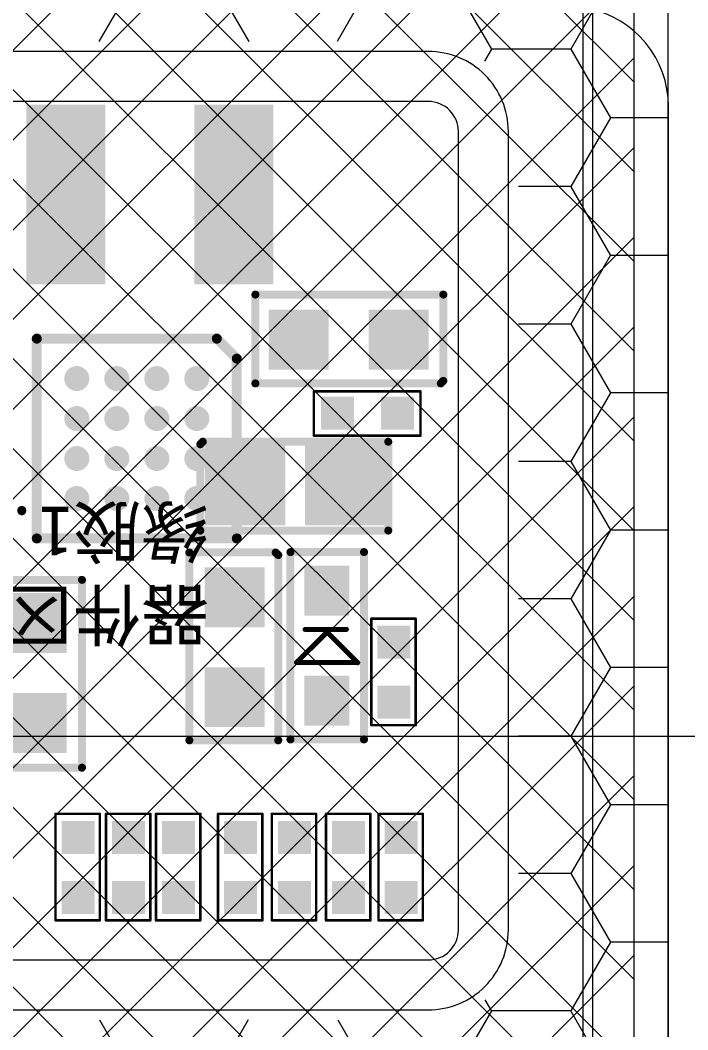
# Model space of a CAD drawing. Header units: millimetres. Extents: x 1134 to 2451, y -9 to 375.
# Drawn here: x 2388.12 to 2394.8, y 300.21 to 310.32 of the extents above; entities that cross this region are included whole.
import ezdxf
from ezdxf.lldxf.tags import DXFTag

# ---------------------------------------------------------------- set-up
doc = ezdxf.new("R2010")
doc.units = ezdxf.units.MM
doc.layers.get('0').update_dxf_attribs({"lineweight": 5})
for name, color, linetype, lineweight in [('DIM', 3, 'Continuous', 5), ('FPC', 50, 'Continuous', 5), ('ITO', 2, 'Continuous', 5), ('lens', 6, 'Continuous', 13), ('Main-FPC', 2, 'Continuous', 5)]:
    doc.layers.add(name, color=color, linetype=linetype, lineweight=lineweight)
for name, color, linetype in [('TOPLAYER', 1, 'Continuous'), ('TOPOVERLAY', 2, 'Continuous'), ('TOPPASTE', 8, 'Continuous'), ('TOPSOLDER', 216, 'Continuous')]:
    doc.layers.add(name, color=color, linetype=linetype)
doc.styles.add('RD', font='ROMAND.shx', dxfattribs={"width": 0.8})
doc.styles.add('宋体', font='')
doc.styles.get('宋体').set_extended_font_data('SimSun')
tags = doc.linetypes.add('CENTER', pattern=[0.6, 0.375, -0.075, 0.075, -0.075]).pattern_tags.tags
tags[10:11] = [DXFTag(74, 4), DXFTag(75, 0), DXFTag(340, '0'), DXFTag(46, 1.0), DXFTag(50, 0.0), DXFTag(44, 0.0), DXFTag(45, 0.0)]
tags[8:9] = [DXFTag(74, 4), DXFTag(75, 0), DXFTag(340, '0'), DXFTag(46, 1.0), DXFTag(50, 0.0), DXFTag(44, 0.0), DXFTag(45, 0.0)]
tags[6:7] = [DXFTag(74, 4), DXFTag(75, 0), DXFTag(340, '0'), DXFTag(46, 1.0), DXFTag(50, 0.0), DXFTag(44, 0.0), DXFTag(45, 0.0)]
tags[4:5] = [DXFTag(74, 4), DXFTag(75, 0), DXFTag(340, '0'), DXFTag(46, 1.0), DXFTag(50, 0.0), DXFTag(44, 0.0), DXFTag(45, 0.0)]
doc.dimstyles.new('DIM', dxfattribs={"dimtxt": 1.5, "dimasz": 0.8, "dimexe": 0, "dimexo": 0.5, "dimgap": 0.11, "dimtad": 0, "dimzin": 1, "dimdsep": 46, "dimtxsty": 'RD', "dimcen": 0, "dimclrd": 256, "dimclre": 256, "dimclrt": 256, "dimadec": 0, "dimazin": 0, "dimtm": 1e-09, "dimtfac": 1, "dimtofl": 0, "dimtmove": 0, "dimatfit": 3, "dimfxl": 0, "dimlwe": -1, "dimarcsym": 0})

# ---------------------------------------------------------------- blocks, each defined once
blk = doc.blocks.new('R213NRK-001-PNL-V01-C')
at = {"layer": 'ITO', "lineweight": 5}
blk.add_line((488.493, 301.426), (488.493, 275.711), dxfattribs=at)
at = {"layer": 'ITO', "color": 1, "linetype": 'CENTER', "lineweight": 0}
blk.add_line((487.643, 299.846), (487.643, 277.735), dxfattribs=at)
at = {"layer": 'ITO', "color": 1, "linetype": 'CENTER', "lineweight": 5}
blk.add_line((493.81, 288.791), (448.39, 288.791), dxfattribs=at)
blk = doc.blocks.new('0201_6')
at = {"layer": 'TOPLAYER'}
for points in [[(0.164998, -0.165001), (0.164998, 0.165001), (-0.164998, -0.165001), (-0.164998, 0.165001)], [(0.764997, -0.165001), (0.764997, 0.165001), (0.435, -0.165001), (0.435, 0.165001)]]:
    blk.add_solid(points, dxfattribs=at)
at = {"layer": 'TOPOVERLAY', "const_width": 0.025001}
for points in [[(-0.23, 0.225999), (-0.23, -0.217)], [(-0.181, 0.225999), (-0.23, 0.225999)], [(0.836, 0.225999), (-0.18, 0.225999)], [(0.836, 0.225999), (0.836, -0.217)], [(0.836, -0.217), (-0.23, -0.217)]]:
    blk.add_lwpolyline(points, dxfattribs=at)
at = {"layer": 'TOPOVERLAY', "const_width": 0.012499}
for points in [[(-0.23625, 0.225999, 1), (-0.223749, 0.225999, 1)], [(-0.23625, 0.225999, 1), (-0.223749, 0.225999, 1)], [(-0.187251, 0.225999, 1), (-0.174749, 0.225999, 1)], [(-0.186251, 0.225999, 1), (-0.173749, 0.225999, 1)], [(0.829749, 0.225999, 1), (0.842251, 0.225999, 1)], [(0.829749, 0.225999, 1), (0.842251, 0.225999, 1)], [(-0.23625, -0.217, 1), (-0.223749, -0.217, 1)], [(-0.23625, -0.217, 1), (-0.223749, -0.217, 1)], [(0.829749, -0.217, 1), (0.842251, -0.217, 1)], [(0.829749, -0.217, 1), (0.842251, -0.217, 1)]]:
    blk.add_lwpolyline(points, format="xyb", close=True, dxfattribs=at)
at = {"layer": 'TOPPASTE'}
for points in [[(0.164998, -0.165001), (0.164998, 0.165001), (-0.164998, -0.165001), (-0.164998, 0.165001)], [(0.764997, -0.165001), (0.764997, 0.165001), (0.435, -0.165001), (0.435, 0.165001)]]:
    blk.add_solid(points, dxfattribs=at)
at = {"layer": 'TOPSOLDER'}
for points in [[(0.164998, -0.165001), (0.164998, 0.165001), (-0.164998, -0.165001), (-0.164998, 0.165001)], [(0.764997, -0.165001), (0.764997, 0.165001), (0.435, -0.165001), (0.435, 0.165001)]]:
    blk.add_solid(points, dxfattribs=at)
blk = doc.blocks.new('0201_7')
at = {"layer": 'TOPLAYER'}
for points in [[(0.164998, -0.165001), (0.164998, 0.165001), (-0.164998, -0.165001), (-0.164998, 0.165001)], [(0.764997, -0.165001), (0.764997, 0.165001), (0.435, -0.165001), (0.435, 0.165001)]]:
    blk.add_solid(points, dxfattribs=at)
at = {"layer": 'TOPOVERLAY', "const_width": 0.025001}
for points in [[(-0.23, 0.225999), (-0.23, -0.217)], [(-0.181, 0.225999), (-0.23, 0.225999)], [(0.836, 0.225999), (-0.18, 0.225999)], [(0.836, 0.225999), (0.836, -0.217)], [(0.836, -0.217), (-0.23, -0.217)]]:
    blk.add_lwpolyline(points, dxfattribs=at)
at = {"layer": 'TOPOVERLAY', "const_width": 0.012499}
for points in [[(-0.23625, 0.225999, 1), (-0.223749, 0.225999, 1)], [(-0.23625, 0.225999, 1), (-0.223749, 0.225999, 1)], [(-0.187251, 0.225999, 1), (-0.174749, 0.225999, 1)], [(-0.186251, 0.225999, 1), (-0.173749, 0.225999, 1)], [(0.829749, 0.225999, 1), (0.842251, 0.225999, 1)], [(0.829749, 0.225999, 1), (0.842251, 0.225999, 1)], [(-0.23625, -0.217, 1), (-0.223749, -0.217, 1)], [(-0.23625, -0.217, 1), (-0.223749, -0.217, 1)], [(0.829749, -0.217, 1), (0.842251, -0.217, 1)], [(0.829749, -0.217, 1), (0.842251, -0.217, 1)]]:
    blk.add_lwpolyline(points, format="xyb", close=True, dxfattribs=at)
at = {"layer": 'TOPPASTE'}
for points in [[(0.164998, -0.165001), (0.164998, 0.165001), (-0.164998, -0.165001), (-0.164998, 0.165001)], [(0.764997, -0.165001), (0.764997, 0.165001), (0.435, -0.165001), (0.435, 0.165001)]]:
    blk.add_solid(points, dxfattribs=at)
at = {"layer": 'TOPSOLDER'}
for points in [[(0.164998, -0.165001), (0.164998, 0.165001), (-0.164998, -0.165001), (-0.164998, 0.165001)], [(0.764997, -0.165001), (0.764997, 0.165001), (0.435, -0.165001), (0.435, 0.165001)]]:
    blk.add_solid(points, dxfattribs=at)
blk = doc.blocks.new('0201_8')
at = {"layer": 'TOPLAYER'}
for points in [[(0.164998, -0.165001), (0.164998, 0.165001), (-0.164998, -0.165001), (-0.164998, 0.165001)], [(0.764997, -0.165001), (0.764997, 0.165001), (0.435, -0.165001), (0.435, 0.165001)]]:
    blk.add_solid(points, dxfattribs=at)
at = {"layer": 'TOPOVERLAY', "const_width": 0.025001}
for points in [[(-0.23, 0.225999), (-0.23, -0.217)], [(-0.181, 0.225999), (-0.23, 0.225999)], [(0.836, 0.225999), (-0.18, 0.225999)], [(0.836, 0.225999), (0.836, -0.217)], [(0.836, -0.217), (-0.23, -0.217)]]:
    blk.add_lwpolyline(points, dxfattribs=at)
at = {"layer": 'TOPOVERLAY', "const_width": 0.012499}
for points in [[(-0.23625, 0.225999, 1), (-0.223749, 0.225999, 1)], [(-0.23625, 0.225999, 1), (-0.223749, 0.225999, 1)], [(-0.187251, 0.225999, 1), (-0.174749, 0.225999, 1)], [(-0.186251, 0.225999, 1), (-0.173749, 0.225999, 1)], [(0.829749, 0.225999, 1), (0.842251, 0.225999, 1)], [(0.829749, 0.225999, 1), (0.842251, 0.225999, 1)], [(-0.23625, -0.217, 1), (-0.223749, -0.217, 1)], [(-0.23625, -0.217, 1), (-0.223749, -0.217, 1)], [(0.829749, -0.217, 1), (0.842251, -0.217, 1)], [(0.829749, -0.217, 1), (0.842251, -0.217, 1)]]:
    blk.add_lwpolyline(points, format="xyb", close=True, dxfattribs=at)
at = {"layer": 'TOPPASTE'}
for points in [[(0.164998, -0.165001), (0.164998, 0.165001), (-0.164998, -0.165001), (-0.164998, 0.165001)], [(0.764997, -0.165001), (0.764997, 0.165001), (0.435, -0.165001), (0.435, 0.165001)]]:
    blk.add_solid(points, dxfattribs=at)
at = {"layer": 'TOPSOLDER'}
for points in [[(0.164998, -0.165001), (0.164998, 0.165001), (-0.164998, -0.165001), (-0.164998, 0.165001)], [(0.764997, -0.165001), (0.764997, 0.165001), (0.435, -0.165001), (0.435, 0.165001)]]:
    blk.add_solid(points, dxfattribs=at)
blk = doc.blocks.new('0201_9')
at = {"layer": 'TOPLAYER'}
for points in [[(0.164998, -0.165001), (0.164998, 0.165001), (-0.164998, -0.165001), (-0.164998, 0.165001)], [(0.764997, -0.165001), (0.764997, 0.165001), (0.435, -0.165001), (0.435, 0.165001)]]:
    blk.add_solid(points, dxfattribs=at)
at = {"layer": 'TOPOVERLAY', "const_width": 0.025001}
for points in [[(-0.23, 0.225999), (-0.23, -0.217)], [(-0.181, 0.225999), (-0.23, 0.225999)], [(0.836, 0.225999), (-0.18, 0.225999)], [(0.836, 0.225999), (0.836, -0.217)], [(0.836, -0.217), (-0.23, -0.217)]]:
    blk.add_lwpolyline(points, dxfattribs=at)
at = {"layer": 'TOPOVERLAY', "const_width": 0.012499}
for points in [[(-0.23625, 0.225999, 1), (-0.223749, 0.225999, 1)], [(-0.23625, 0.225999, 1), (-0.223749, 0.225999, 1)], [(-0.187251, 0.225999, 1), (-0.174749, 0.225999, 1)], [(-0.186251, 0.225999, 1), (-0.173749, 0.225999, 1)], [(0.829749, 0.225999, 1), (0.842251, 0.225999, 1)], [(0.829749, 0.225999, 1), (0.842251, 0.225999, 1)], [(-0.23625, -0.217, 1), (-0.223749, -0.217, 1)], [(-0.23625, -0.217, 1), (-0.223749, -0.217, 1)], [(0.829749, -0.217, 1), (0.842251, -0.217, 1)], [(0.829749, -0.217, 1), (0.842251, -0.217, 1)]]:
    blk.add_lwpolyline(points, format="xyb", close=True, dxfattribs=at)
at = {"layer": 'TOPPASTE'}
for points in [[(0.164998, -0.165001), (0.164998, 0.165001), (-0.164998, -0.165001), (-0.164998, 0.165001)], [(0.764997, -0.165001), (0.764997, 0.165001), (0.435, -0.165001), (0.435, 0.165001)]]:
    blk.add_solid(points, dxfattribs=at)
at = {"layer": 'TOPSOLDER'}
for points in [[(0.164998, -0.165001), (0.164998, 0.165001), (-0.164998, -0.165001), (-0.164998, 0.165001)], [(0.764997, -0.165001), (0.764997, 0.165001), (0.435, -0.165001), (0.435, 0.165001)]]:
    blk.add_solid(points, dxfattribs=at)
blk = doc.blocks.new('0201_15')
at = {"layer": 'TOPLAYER'}
for points in [[(0.164998, -0.165001), (0.164998, 0.165001), (-0.164998, -0.165001), (-0.164998, 0.165001)], [(0.764997, -0.165001), (0.764997, 0.165001), (0.435, -0.165001), (0.435, 0.165001)]]:
    blk.add_solid(points, dxfattribs=at)
at = {"layer": 'TOPOVERLAY', "const_width": 0.025001}
for points in [[(-0.181, 0.225999), (-0.23, 0.225999)], [(-0.23, 0.225999), (-0.23, -0.217)], [(0.836, 0.225999), (-0.18, 0.225999)], [(0.836, 0.225999), (0.836, -0.217)], [(0.836, -0.217), (-0.23, -0.217)]]:
    blk.add_lwpolyline(points, dxfattribs=at)
at = {"layer": 'TOPOVERLAY', "const_width": 0.012499}
for points in [[(-0.23625, 0.225999, 1), (-0.223749, 0.225999, 1)], [(-0.23625, 0.225999, 1), (-0.223749, 0.225999, 1)], [(-0.187251, 0.225999, 1), (-0.174749, 0.225999, 1)], [(-0.186251, 0.225999, 1), (-0.173749, 0.225999, 1)], [(0.829749, 0.225999, 1), (0.842251, 0.225999, 1)], [(0.829749, 0.225999, 1), (0.842251, 0.225999, 1)], [(-0.23625, -0.217, 1), (-0.223749, -0.217, 1)], [(-0.23625, -0.217, 1), (-0.223749, -0.217, 1)], [(0.829749, -0.217, 1), (0.842251, -0.217, 1)], [(0.829749, -0.217, 1), (0.842251, -0.217, 1)]]:
    blk.add_lwpolyline(points, format="xyb", close=True, dxfattribs=at)
at = {"layer": 'TOPPASTE'}
for points in [[(0.164998, -0.165001), (0.164998, 0.165001), (-0.164998, -0.165001), (-0.164998, 0.165001)], [(0.764997, -0.165001), (0.764997, 0.165001), (0.435, -0.165001), (0.435, 0.165001)]]:
    blk.add_solid(points, dxfattribs=at)
at = {"layer": 'TOPSOLDER'}
for points in [[(0.164998, -0.165001), (0.164998, 0.165001), (-0.164998, -0.165001), (-0.164998, 0.165001)], [(0.764997, -0.165001), (0.764997, 0.165001), (0.435, -0.165001), (0.435, 0.165001)]]:
    blk.add_solid(points, dxfattribs=at)
blk = doc.blocks.new('0201_16')
at = {"layer": 'TOPLAYER'}
for points in [[(0.164998, -0.165001), (0.164998, 0.165001), (-0.164998, -0.165001), (-0.164998, 0.165001)], [(0.764997, -0.165001), (0.764997, 0.165001), (0.435, -0.165001), (0.435, 0.165001)]]:
    blk.add_solid(points, dxfattribs=at)
at = {"layer": 'TOPOVERLAY', "const_width": 0.025001}
for points in [[(-0.181, 0.225999), (-0.23, 0.225999)], [(-0.23, 0.225999), (-0.23, -0.217)], [(0.836, 0.225999), (-0.18, 0.225999)], [(0.836, 0.225999), (0.836, -0.217)], [(0.836, -0.217), (-0.23, -0.217)]]:
    blk.add_lwpolyline(points, dxfattribs=at)
at = {"layer": 'TOPOVERLAY', "const_width": 0.012499}
for points in [[(-0.23625, 0.225999, 1), (-0.223749, 0.225999, 1)], [(-0.23625, 0.225999, 1), (-0.223749, 0.225999, 1)], [(-0.187251, 0.225999, 1), (-0.174749, 0.225999, 1)], [(-0.186251, 0.225999, 1), (-0.173749, 0.225999, 1)], [(0.829749, 0.225999, 1), (0.842251, 0.225999, 1)], [(0.829749, 0.225999, 1), (0.842251, 0.225999, 1)], [(-0.23625, -0.217, 1), (-0.223749, -0.217, 1)], [(-0.23625, -0.217, 1), (-0.223749, -0.217, 1)], [(0.829749, -0.217, 1), (0.842251, -0.217, 1)], [(0.829749, -0.217, 1), (0.842251, -0.217, 1)]]:
    blk.add_lwpolyline(points, format="xyb", close=True, dxfattribs=at)
at = {"layer": 'TOPPASTE'}
for points in [[(0.164998, -0.165001), (0.164998, 0.165001), (-0.164998, -0.165001), (-0.164998, 0.165001)], [(0.764997, -0.165001), (0.764997, 0.165001), (0.435, -0.165001), (0.435, 0.165001)]]:
    blk.add_solid(points, dxfattribs=at)
at = {"layer": 'TOPSOLDER'}
for points in [[(0.164998, -0.165001), (0.164998, 0.165001), (-0.164998, -0.165001), (-0.164998, 0.165001)], [(0.764997, -0.165001), (0.764997, 0.165001), (0.435, -0.165001), (0.435, 0.165001)]]:
    blk.add_solid(points, dxfattribs=at)
blk = doc.blocks.new('0201_23')
at = {"layer": 'TOPLAYER'}
for points in [[(0.164998, -0.165001), (0.164998, 0.165001), (-0.164998, -0.165001), (-0.164998, 0.165001)], [(0.764997, -0.165001), (0.764997, 0.165001), (0.435, -0.165001), (0.435, 0.165001)]]:
    blk.add_solid(points, dxfattribs=at)
at = {"layer": 'TOPOVERLAY', "const_width": 0.025001}
for points in [[(-0.23, -0.217), (-0.23, 0.225999)], [(-0.181, 0.225999), (-0.23, 0.225999)], [(0.836, 0.225999), (-0.18, 0.225999)], [(0.836, -0.217), (0.836, 0.225999)], [(0.836, -0.217), (-0.23, -0.217)]]:
    blk.add_lwpolyline(points, dxfattribs=at)
at = {"layer": 'TOPOVERLAY', "const_width": 0.012499}
for points in [[(-0.23625, 0.225999, 1), (-0.223749, 0.225999, 1)], [(-0.23625, 0.225999, 1), (-0.223749, 0.225999, 1)], [(-0.187251, 0.225999, 1), (-0.174749, 0.225999, 1)], [(-0.186251, 0.225999, 1), (-0.173749, 0.225999, 1)], [(0.829749, 0.225999, 1), (0.842251, 0.225999, 1)], [(0.829749, 0.225999, 1), (0.842251, 0.225999, 1)], [(-0.23625, -0.217, 1), (-0.223749, -0.217, 1)], [(-0.23625, -0.217, 1), (-0.223749, -0.217, 1)], [(0.829749, -0.217, 1), (0.842251, -0.217, 1)], [(0.829749, -0.217, 1), (0.842251, -0.217, 1)]]:
    blk.add_lwpolyline(points, format="xyb", close=True, dxfattribs=at)
at = {"layer": 'TOPPASTE'}
for points in [[(0.164998, -0.165001), (0.164998, 0.165001), (-0.164998, -0.165001), (-0.164998, 0.165001)], [(0.764997, -0.165001), (0.764997, 0.165001), (0.435, -0.165001), (0.435, 0.165001)]]:
    blk.add_solid(points, dxfattribs=at)
at = {"layer": 'TOPSOLDER'}
for points in [[(0.164998, -0.165001), (0.164998, 0.165001), (-0.164998, -0.165001), (-0.164998, 0.165001)], [(0.764997, -0.165001), (0.764997, 0.165001), (0.435, -0.165001), (0.435, 0.165001)]]:
    blk.add_solid(points, dxfattribs=at)
blk = doc.blocks.new('DIODE_SCHOTTKY_24')
at = {"layer": 'TOPLAYER'}
for points in [[(-0.249999, -0.224998), (0.249999, -0.224998), (-0.249999, 0.224998), (0.249999, 0.224998)], [(0.849998, -0.224998), (1.349997, -0.224998), (0.849998, 0.224998), (1.349997, 0.224998)]]:
    blk.add_solid(points, dxfattribs=at)
at = {"layer": 'TOPOVERLAY'}
for points, const_width in [([(1.486865, 0.364609), (-0.387835, 0.364609)], 0.08001), ([(-0.387835, -0.37039), (-0.387835, 0.364609)], 0.08001), ([(1.486865, -0.37039), (1.486865, 0.364609)], 0.08001), ([(0.380865, -0.30639), (0.380865, 0.304251)], 0.05), ([(0.686186, -0.001069), (0.380865, 0.304251)], 0.05), ([(0.713064, -0.19479), (0.713064, 0.218011)], 0.05), ([(0.379265, -0.30799), (0.686186, -0.001069)], 0.05), ([(1.486865, -0.37039), (-0.387835, -0.37039)], 0.08001)]:
    blk.add_lwpolyline(points, dxfattribs=dict(at, const_width=const_width))
for points, const_width in [([(-0.407838, 0.364609, 1), (-0.367833, 0.364609, 1)], 0.040005), ([(-0.407838, 0.364609, 1), (-0.367833, 0.364609, 1)], 0.040005), ([(1.466863, 0.364609, 1), (1.506868, 0.364609, 1)], 0.040005), ([(1.466863, 0.364609, 1), (1.506868, 0.364609, 1)], 0.040005), ([(0.368366, 0.304251, 1), (0.393365, 0.304251, 1)], 0.024999), ([(0.368366, 0.304251, 1), (0.393365, 0.304251, 1)], 0.024999), ([(0.700565, 0.218011, 1), (0.725564, 0.218011, 1)], 0.024999), ([(0.673687, -0.001069, 1), (0.698685, -0.001069, 1)], 0.024999), ([(0.673687, -0.001069, 1), (0.698685, -0.001069, 1)], 0.024999), ([(0.700565, -0.19479, 1), (0.725564, -0.19479, 1)], 0.024999), ([(0.366766, -0.30799, 1), (0.391765, -0.30799, 1)], 0.024999), ([(0.368366, -0.30639, 1), (0.393365, -0.30639, 1)], 0.024999), ([(-0.407838, -0.37039, 1), (-0.367833, -0.37039, 1)], 0.040005), ([(-0.407838, -0.37039, 1), (-0.367833, -0.37039, 1)], 0.040005), ([(1.466863, -0.37039, 1), (1.506868, -0.37039, 1)], 0.040005), ([(1.466863, -0.37039, 1), (1.506868, -0.37039, 1)], 0.040005)]:
    blk.add_lwpolyline(points, format="xyb", close=True, dxfattribs=dict(at, const_width=const_width))
at = {"layer": 'TOPPASTE'}
for points in [[(-0.249999, -0.224998), (0.249999, -0.224998), (-0.249999, 0.224998), (0.249999, 0.224998)], [(0.849998, -0.224998), (1.349997, -0.224998), (0.849998, 0.224998), (1.349997, 0.224998)]]:
    blk.add_solid(points, dxfattribs=at)
at = {"layer": 'TOPSOLDER'}
for points in [[(-0.249999, -0.224998), (0.249999, -0.224998), (-0.249999, 0.224998), (0.249999, 0.224998)], [(0.849998, -0.224998), (1.349997, -0.224998), (0.849998, 0.224998), (1.349997, 0.224998)]]:
    blk.add_solid(points, dxfattribs=at)
blk = doc.blocks.new('0201_25')
at = {"layer": 'TOPLAYER'}
for points in [[(0.164998, -0.165001), (0.164998, 0.165001), (-0.164998, -0.165001), (-0.164998, 0.165001)], [(0.764997, -0.165001), (0.764997, 0.165001), (0.435, -0.165001), (0.435, 0.165001)]]:
    blk.add_solid(points, dxfattribs=at)
at = {"layer": 'TOPOVERLAY', "const_width": 0.025001}
for points in [[(-0.23, -0.217), (-0.23, 0.225999)], [(-0.23, 0.225999), (-0.181, 0.225999)], [(-0.18, 0.225999), (0.836, 0.225999)], [(0.836, -0.217), (0.836, 0.225999)], [(-0.23, -0.217), (0.836, -0.217)]]:
    blk.add_lwpolyline(points, dxfattribs=at)
at = {"layer": 'TOPOVERLAY', "const_width": 0.012499}
for points in [[(-0.23625, 0.225999, 1), (-0.223749, 0.225999, 1)], [(-0.23625, 0.225999, 1), (-0.223749, 0.225999, 1)], [(-0.187251, 0.225999, 1), (-0.174749, 0.225999, 1)], [(-0.186251, 0.225999, 1), (-0.173749, 0.225999, 1)], [(0.829749, 0.225999, 1), (0.842251, 0.225999, 1)], [(0.829749, 0.225999, 1), (0.842251, 0.225999, 1)], [(-0.23625, -0.217, 1), (-0.223749, -0.217, 1)], [(-0.23625, -0.217, 1), (-0.223749, -0.217, 1)], [(0.829749, -0.217, 1), (0.842251, -0.217, 1)], [(0.829749, -0.217, 1), (0.842251, -0.217, 1)]]:
    blk.add_lwpolyline(points, format="xyb", close=True, dxfattribs=at)
at = {"layer": 'TOPPASTE'}
for points in [[(0.164998, -0.165001), (0.164998, 0.165001), (-0.164998, -0.165001), (-0.164998, 0.165001)], [(0.764997, -0.165001), (0.764997, 0.165001), (0.435, -0.165001), (0.435, 0.165001)]]:
    blk.add_solid(points, dxfattribs=at)
at = {"layer": 'TOPSOLDER'}
for points in [[(0.164998, -0.165001), (0.164998, 0.165001), (-0.164998, -0.165001), (-0.164998, 0.165001)], [(0.764997, -0.165001), (0.764997, 0.165001), (0.435, -0.165001), (0.435, 0.165001)]]:
    blk.add_solid(points, dxfattribs=at)
blk = doc.blocks.new('0402S_26')
at = {"layer": 'TOPLAYER'}
for points in [[(-0.248054, 0.305189), (-0.848053, 0.305189), (-0.248054, -0.29481), (-0.848053, -0.29481)], [(0.751944, 0.305189), (0.151945, 0.305189), (0.751944, -0.29481), (0.151945, -0.29481)]]:
    blk.add_solid(points, dxfattribs=at)
at = {"layer": 'TOPOVERLAY', "const_width": 0.08001}
for points in [[(0.899747, 0.457589), (-0.979853, 0.457589)], [(-0.979853, 0.457589), (-0.979853, -0.431411)], [(0.899747, 0.457589), (0.899747, -0.406011)], [(0.874347, -0.431411), (-0.979853, -0.431411)], [(0.899747, -0.406011), (0.874347, -0.431411)]]:
    blk.add_lwpolyline(points, dxfattribs=at)
at = {"layer": 'TOPOVERLAY', "const_width": 0.040005}
for points in [[(-0.999856, 0.457589, 1), (-0.959851, 0.457589, 1)], [(-0.999856, 0.457589, 1), (-0.959851, 0.457589, 1)], [(0.879744, 0.457589, 1), (0.919749, 0.457589, 1)], [(0.879744, 0.457589, 1), (0.919749, 0.457589, 1)], [(-0.999856, -0.431411, 1), (-0.959851, -0.431411, 1)], [(-0.999856, -0.431411, 1), (-0.959851, -0.431411, 1)], [(0.854344, -0.431411, 1), (0.894349, -0.431411, 1)], [(0.854344, -0.431411, 1), (0.894349, -0.431411, 1)], [(0.879744, -0.406011, 1), (0.919749, -0.406011, 1)], [(0.879744, -0.406011, 1), (0.919749, -0.406011, 1)]]:
    blk.add_lwpolyline(points, format="xyb", close=True, dxfattribs=at)
at = {"layer": 'TOPPASTE'}
for points in [[(-0.248054, 0.305189), (-0.848053, 0.305189), (-0.248054, -0.29481), (-0.848053, -0.29481)], [(0.751944, 0.305189), (0.151945, 0.305189), (0.751944, -0.29481), (0.151945, -0.29481)]]:
    blk.add_solid(points, dxfattribs=at)
at = {"layer": 'TOPSOLDER'}
for points in [[(-0.248054, 0.305189), (-0.848053, 0.305189), (-0.248054, -0.29481), (-0.848053, -0.29481)], [(0.751944, 0.305189), (0.151945, 0.305189), (0.751944, -0.29481), (0.151945, -0.29481)]]:
    blk.add_solid(points, dxfattribs=at)
blk = doc.blocks.new('0201_27')
at = {"layer": 'TOPLAYER'}
for points in [[(0.164998, -0.165001), (0.164998, 0.165001), (-0.164998, -0.165001), (-0.164998, 0.165001)], [(0.764997, -0.165001), (0.764997, 0.165001), (0.435, -0.165001), (0.435, 0.165001)]]:
    blk.add_solid(points, dxfattribs=at)
at = {"layer": 'TOPOVERLAY', "const_width": 0.025001}
for points in [[(-0.23, 0.225999), (-0.181, 0.225999)], [(-0.23, -0.217), (-0.23, 0.225999)], [(-0.18, 0.225999), (0.836, 0.225999)], [(0.836, -0.217), (0.836, 0.225999)], [(-0.23, -0.217), (0.836, -0.217)]]:
    blk.add_lwpolyline(points, dxfattribs=at)
at = {"layer": 'TOPOVERLAY', "const_width": 0.012499}
for points in [[(-0.23625, 0.225999, 1), (-0.223749, 0.225999, 1)], [(-0.23625, 0.225999, 1), (-0.223749, 0.225999, 1)], [(-0.187251, 0.225999, 1), (-0.174749, 0.225999, 1)], [(-0.186251, 0.225999, 1), (-0.173749, 0.225999, 1)], [(0.829749, 0.225999, 1), (0.842251, 0.225999, 1)], [(0.829749, 0.225999, 1), (0.842251, 0.225999, 1)], [(-0.23625, -0.217, 1), (-0.223749, -0.217, 1)], [(-0.23625, -0.217, 1), (-0.223749, -0.217, 1)], [(0.829749, -0.217, 1), (0.842251, -0.217, 1)], [(0.829749, -0.217, 1), (0.842251, -0.217, 1)]]:
    blk.add_lwpolyline(points, format="xyb", close=True, dxfattribs=at)
at = {"layer": 'TOPPASTE'}
for points in [[(0.164998, -0.165001), (0.164998, 0.165001), (-0.164998, -0.165001), (-0.164998, 0.165001)], [(0.764997, -0.165001), (0.764997, 0.165001), (0.435, -0.165001), (0.435, 0.165001)]]:
    blk.add_solid(points, dxfattribs=at)
at = {"layer": 'TOPSOLDER'}
for points in [[(0.164998, -0.165001), (0.164998, 0.165001), (-0.164998, -0.165001), (-0.164998, 0.165001)], [(0.764997, -0.165001), (0.764997, 0.165001), (0.435, -0.165001), (0.435, 0.165001)]]:
    blk.add_solid(points, dxfattribs=at)
blk = doc.blocks.new('0402S_28')
at = {"layer": 'TOPLAYER'}
for points in [[(0.302768, 0.290398), (-0.297231, 0.290398), (0.302768, -0.309601), (-0.297231, -0.309601)], [(1.302766, 0.290398), (0.702767, 0.290398), (1.302766, -0.309601), (0.702767, -0.309601)]]:
    blk.add_solid(points, dxfattribs=at)
at = {"layer": 'TOPOVERLAY', "const_width": 0.08001}
for points in [[(-0.429031, 0.442798), (-0.429031, -0.446202)], [(1.450569, 0.442798), (-0.429031, 0.442798)], [(1.450569, 0.442798), (1.450569, -0.420802)], [(1.450569, -0.420802), (1.425169, -0.446202)], [(1.425169, -0.446202), (-0.429031, -0.446202)]]:
    blk.add_lwpolyline(points, dxfattribs=at)
at = {"layer": 'TOPOVERLAY', "const_width": 0.040005}
for points in [[(-0.449034, 0.442798, 1), (-0.409029, 0.442798, 1)], [(-0.449034, 0.442798, 1), (-0.409029, 0.442798, 1)], [(1.430566, 0.442798, 1), (1.470571, 0.442798, 1)], [(1.430566, 0.442798, 1), (1.470571, 0.442798, 1)], [(1.430566, -0.420802, 1), (1.470571, -0.420802, 1)], [(1.430566, -0.420802, 1), (1.470571, -0.420802, 1)], [(-0.449034, -0.446202, 1), (-0.409029, -0.446202, 1)], [(-0.449034, -0.446202, 1), (-0.409029, -0.446202, 1)], [(1.405166, -0.446202, 1), (1.445171, -0.446202, 1)], [(1.405166, -0.446202, 1), (1.445171, -0.446202, 1)]]:
    blk.add_lwpolyline(points, format="xyb", close=True, dxfattribs=at)
at = {"layer": 'TOPPASTE'}
for points in [[(0.302768, 0.290398), (-0.297231, 0.290398), (0.302768, -0.309601), (-0.297231, -0.309601)], [(1.302766, 0.290398), (0.702767, 0.290398), (1.302766, -0.309601), (0.702767, -0.309601)]]:
    blk.add_solid(points, dxfattribs=at)
at = {"layer": 'TOPSOLDER'}
for points in [[(0.404368, 0.391998), (-0.398831, 0.391998), (0.404368, -0.411201), (-0.398831, -0.411201)], [(1.404366, 0.391998), (0.601167, 0.391998), (1.404366, -0.411201), (0.601167, -0.411201)]]:
    blk.add_solid(points, dxfattribs=at)
blk = doc.blocks.new('0402S_29')
at = {"layer": 'TOPLAYER'}
for points in [[(-0.248054, 0.305189), (-0.848053, 0.305189), (-0.248054, -0.29481), (-0.848053, -0.29481)], [(0.751944, 0.305189), (0.151945, 0.305189), (0.751944, -0.29481), (0.151945, -0.29481)]]:
    blk.add_solid(points, dxfattribs=at)
at = {"layer": 'TOPOVERLAY', "const_width": 0.08001}
for points in [[(0.899747, 0.457589), (-0.979853, 0.457589)], [(-0.979853, -0.431411), (-0.979853, 0.457589)], [(0.899747, -0.406011), (0.899747, 0.457589)], [(0.874347, -0.431411), (-0.979853, -0.431411)], [(0.874347, -0.431411), (0.899747, -0.406011)]]:
    blk.add_lwpolyline(points, dxfattribs=at)
at = {"layer": 'TOPOVERLAY', "const_width": 0.040005}
for points in [[(-0.999856, 0.457589, 1), (-0.959851, 0.457589, 1)], [(-0.999856, 0.457589, 1), (-0.959851, 0.457589, 1)], [(0.879744, 0.457589, 1), (0.919749, 0.457589, 1)], [(0.879744, 0.457589, 1), (0.919749, 0.457589, 1)], [(-0.999856, -0.431411, 1), (-0.959851, -0.431411, 1)], [(-0.999856, -0.431411, 1), (-0.959851, -0.431411, 1)], [(0.854344, -0.431411, 1), (0.894349, -0.431411, 1)], [(0.854344, -0.431411, 1), (0.894349, -0.431411, 1)], [(0.879744, -0.406011, 1), (0.919749, -0.406011, 1)], [(0.879744, -0.406011, 1), (0.919749, -0.406011, 1)]]:
    blk.add_lwpolyline(points, format="xyb", close=True, dxfattribs=at)
at = {"layer": 'TOPPASTE'}
for points in [[(-0.248054, 0.305189), (-0.848053, 0.305189), (-0.248054, -0.29481), (-0.848053, -0.29481)], [(0.751944, 0.305189), (0.151945, 0.305189), (0.751944, -0.29481), (0.151945, -0.29481)]]:
    blk.add_solid(points, dxfattribs=at)
at = {"layer": 'TOPSOLDER'}
for points in [[(-0.248054, 0.305189), (-0.848053, 0.305189), (-0.248054, -0.29481), (-0.848053, -0.29481)], [(0.751944, 0.305189), (0.151945, 0.305189), (0.751944, -0.29481), (0.151945, -0.29481)]]:
    blk.add_solid(points, dxfattribs=at)
blk = doc.blocks.new('0402S_32')
at = {"layer": 'TOPLAYER'}
for points in [[(-0.248054, 0.305189), (-0.848053, 0.305189), (-0.248054, -0.29481), (-0.848053, -0.29481)], [(0.751944, 0.305189), (0.151945, 0.305189), (0.751944, -0.29481), (0.151945, -0.29481)]]:
    blk.add_solid(points, dxfattribs=at)
at = {"layer": 'TOPOVERLAY', "const_width": 0.08001}
for points in [[(-0.979853, 0.457589), (0.899747, 0.457589)], [(-0.979853, 0.457589), (-0.979853, -0.431411)], [(0.899747, 0.457589), (0.899747, -0.406011)], [(-0.979853, -0.431411), (0.874347, -0.431411)], [(0.899747, -0.406011), (0.874347, -0.431411)]]:
    blk.add_lwpolyline(points, dxfattribs=at)
at = {"layer": 'TOPOVERLAY', "const_width": 0.040005}
for points in [[(-0.999856, 0.457589, 1), (-0.959851, 0.457589, 1)], [(-0.999856, 0.457589, 1), (-0.959851, 0.457589, 1)], [(0.879744, 0.457589, 1), (0.919749, 0.457589, 1)], [(0.879744, 0.457589, 1), (0.919749, 0.457589, 1)], [(-0.999856, -0.431411, 1), (-0.959851, -0.431411, 1)], [(-0.999856, -0.431411, 1), (-0.959851, -0.431411, 1)], [(0.854344, -0.431411, 1), (0.894349, -0.431411, 1)], [(0.854344, -0.431411, 1), (0.894349, -0.431411, 1)], [(0.879744, -0.406011, 1), (0.919749, -0.406011, 1)], [(0.879744, -0.406011, 1), (0.919749, -0.406011, 1)]]:
    blk.add_lwpolyline(points, format="xyb", close=True, dxfattribs=at)
at = {"layer": 'TOPPASTE'}
for points in [[(-0.248054, 0.305189), (-0.848053, 0.305189), (-0.248054, -0.29481), (-0.848053, -0.29481)], [(0.751944, 0.305189), (0.151945, 0.305189), (0.751944, -0.29481), (0.151945, -0.29481)]]:
    blk.add_solid(points, dxfattribs=at)
at = {"layer": 'TOPSOLDER'}
for points in [[(-0.248054, 0.305189), (-0.848053, 0.305189), (-0.248054, -0.29481), (-0.848053, -0.29481)], [(0.751944, 0.305189), (0.151945, 0.305189), (0.751944, -0.29481), (0.151945, -0.29481)]]:
    blk.add_solid(points, dxfattribs=at)
blk = doc.blocks.new('L_33')
at = {"layer": 'TOPLAYER'}
for points in [[(144.289, 175.786001), (145.079001, 175.786001), (144.289, 177.585997), (145.079001, 177.585997)], [(145.969002, 175.786001), (146.759003, 175.786001), (145.969002, 177.585997), (146.759003, 177.585997)]]:
    blk.add_solid(points, dxfattribs=at)
at = {"layer": 'TOPPASTE'}
for points in [[(144.289, 175.786001), (145.079001, 175.786001), (144.289, 177.585997), (145.079001, 177.585997)], [(145.969002, 175.786001), (146.759003, 175.786001), (145.969002, 177.585997), (146.759003, 177.585997)]]:
    blk.add_solid(points, dxfattribs=at)
at = {"layer": 'TOPSOLDER'}
for points in [[(144.289, 175.786001), (145.079001, 175.786001), (144.289, 177.585997), (145.079001, 177.585997)], [(145.969002, 175.786001), (146.759003, 175.786001), (145.969002, 177.585997), (146.759003, 177.585997)]]:
    blk.add_solid(points, dxfattribs=at)
blk = doc.blocks.new('BGA16_4_34')
at = {"layer": 'TOPLAYER', "const_width": 0.124998}
for points in [[(-0.062499, 0, 1), (0.062499, 0, 1)], [(0.3375, 0, 1), (0.462498, 0, 1)], [(0.737499, 0, 1), (0.862498, 0, 1)], [(1.137498, 0, 1), (1.262497, 0, 1)], [(-0.062499, -0.399999, 1), (0.062499, -0.399999, 1)], [(0.3375, -0.399999, 1), (0.462498, -0.399999, 1)], [(0.737499, -0.399999, 1), (0.862498, -0.399999, 1)], [(1.137498, -0.399999, 1), (1.262497, -0.399999, 1)], [(-0.062499, -0.799998, 1), (0.062499, -0.799998, 1)], [(0.3375, -0.799998, 1), (0.462498, -0.799998, 1)], [(0.737499, -0.799998, 1), (0.862498, -0.799998, 1)], [(1.137498, -0.799998, 1), (1.262497, -0.799998, 1)], [(-0.062499, -1.199998, 1), (0.062499, -1.199998, 1)], [(0.3375, -1.199998, 1), (0.462498, -1.199998, 1)], [(0.737499, -1.199998, 1), (0.862498, -1.199998, 1)], [(1.137498, -1.199998, 1), (1.262497, -1.199998, 1)]]:
    blk.add_lwpolyline(points, format="xyb", close=True, dxfattribs=at)
at = {"layer": 'TOPOVERLAY', "const_width": 0.1}
for points in [[(-0.2, 0.399999), (-0.399999, 0.2)], [(-0.2, 0.399999), (1.599997, 0.399999)], [(1.599997, 0.399999), (1.599997, -1.599997)], [(-0.399999, 0.2), (-0.399999, -1.599997)], [(-0.399999, -1.599997), (1.599997, -1.599997)]]:
    blk.add_lwpolyline(points, dxfattribs=at)
at = {"layer": 'TOPOVERLAY', "const_width": 0.05}
for points in [[(-0.224998, 0.399999, 1), (-0.175001, 0.399999, 1)], [(-0.224998, 0.399999, 1), (-0.175001, 0.399999, 1)], [(1.574998, 0.399999, 1), (1.624995, 0.399999, 1)], [(1.574998, 0.399999, 1), (1.624995, 0.399999, 1)], [(-0.424998, 0.2, 1), (-0.375001, 0.2, 1)], [(-0.424998, 0.2, 1), (-0.375001, 0.2, 1)], [(-0.424998, -1.599997, 1), (-0.375001, -1.599997, 1)], [(-0.424998, -1.599997, 1), (-0.375001, -1.599997, 1)], [(1.574998, -1.599997, 1), (1.624995, -1.599997, 1)], [(1.574998, -1.599997, 1), (1.624995, -1.599997, 1)]]:
    blk.add_lwpolyline(points, format="xyb", close=True, dxfattribs=at)
at = {"layer": 'TOPPASTE', "const_width": 0.124998}
for points in [[(-0.062499, 0, 1), (0.062499, 0, 1)], [(0.3375, 0, 1), (0.462498, 0, 1)], [(0.737499, 0, 1), (0.862498, 0, 1)], [(1.137498, 0, 1), (1.262497, 0, 1)], [(-0.062499, -0.399999, 1), (0.062499, -0.399999, 1)], [(0.3375, -0.399999, 1), (0.462498, -0.399999, 1)], [(0.737499, -0.399999, 1), (0.862498, -0.399999, 1)], [(1.137498, -0.399999, 1), (1.262497, -0.399999, 1)], [(-0.062499, -0.799998, 1), (0.062499, -0.799998, 1)], [(0.3375, -0.799998, 1), (0.462498, -0.799998, 1)], [(0.737499, -0.799998, 1), (0.862498, -0.799998, 1)], [(1.137498, -0.799998, 1), (1.262497, -0.799998, 1)], [(-0.062499, -1.199998, 1), (0.062499, -1.199998, 1)], [(0.3375, -1.199998, 1), (0.462498, -1.199998, 1)], [(0.737499, -1.199998, 1), (0.862498, -1.199998, 1)], [(1.137498, -1.199998, 1), (1.262497, -1.199998, 1)]]:
    blk.add_lwpolyline(points, format="xyb", close=True, dxfattribs=at)
at = {"layer": 'TOPSOLDER', "const_width": 0.124998}
for points in [[(-0.062499, 0, 1), (0.062499, 0, 1)], [(0.3375, 0, 1), (0.462498, 0, 1)], [(0.737499, 0, 1), (0.862498, 0, 1)], [(1.137498, 0, 1), (1.262497, 0, 1)], [(-0.062499, -0.399999, 1), (0.062499, -0.399999, 1)], [(0.3375, -0.399999, 1), (0.462498, -0.399999, 1)], [(0.737499, -0.399999, 1), (0.862498, -0.399999, 1)], [(1.137498, -0.399999, 1), (1.262497, -0.399999, 1)], [(-0.062499, -0.799998, 1), (0.062499, -0.799998, 1)], [(0.3375, -0.799998, 1), (0.462498, -0.799998, 1)], [(0.737499, -0.799998, 1), (0.862498, -0.799998, 1)], [(1.137498, -0.799998, 1), (1.262497, -0.799998, 1)], [(-0.062499, -1.199998, 1), (0.062499, -1.199998, 1)], [(0.3375, -1.199998, 1), (0.462498, -1.199998, 1)], [(0.737499, -1.199998, 1), (0.862498, -1.199998, 1)], [(1.137498, -1.199998, 1), (1.262497, -1.199998, 1)]]:
    blk.add_lwpolyline(points, format="xyb", close=True, dxfattribs=at)
blk = doc.blocks.new('R213NRK-007-MFPC-V01-A')
at = {"lineweight": 5}
h = blk.add_hatch(dxfattribs=at)
h.set_pattern_fill('HONEY', color=5, scale=0.25, angle=360)
h.set_pattern_definition([(0, (-29.0445, 32.3044), (1.190625, 0.6874075), [0.79375, -1.5875]), (120, (-29.0445, 32.3044), (-1.19062486, 0.68740775), [0.79375, -1.5875]), (60, (-29.0445, 32.3044), (1.4e-07, 1.37481525), [-1.5875, 0.79375])])
edge = h.paths.add_edge_path()
edge.add_line((1536.491, 245.326), (1546.639, 245.326))
edge.add_arc((1546.639, 246.326), 1, 270, 350.8709)
edge.add_line((1547.626, 246.167), (1550.107, 261.607))
edge.add_arc((1551.094, 261.448), 1, 90, 170.8709, ccw=False)
edge.add_line((1551.094, 262.448), (1562.32, 262.448))
edge.add_arc((1562.32, 265.448), 3, 270, 360)
edge.add_line((1565.32, 265.448), (1565.32, 267.444))
edge.add_line((1565.32, 267.444), (1557.979, 267.444))
edge.add_line((1557.979, 267.444), (1557.979, 269.862))
edge.add_line((1557.979, 269.862), (1542.991, 269.862))
edge.add_line((1542.991, 269.862), (1542.991, 266.992))
edge.add_line((1542.991, 266.992), (1537.991, 266.992))
edge.add_line((1537.991, 266.992), (1537.991, 264.448))
edge.add_arc((1536.991, 264.448), 1, -90, 0, ccw=False)
edge.add_line((1536.991, 263.448), (1534.891, 263.448))
edge.add_arc((1534.891, 262.448), 1, 90, 180)
edge.add_line((1533.891, 262.448), (1533.891, 251.286))
edge.add_arc((1534.891, 251.286), 1, 180, 258.463)
edge.add_arc((1534.491, 249.326), 1, 0, 78.463, ccw=False)
edge.add_line((1535.491, 249.326), (1535.491, 246.326))
edge.add_arc((1536.491, 246.326), 1, 180, 270)
edge = h.paths.add_edge_path(flags=16)
edge.add_line((1535.391, 259.526), (1535.391, 251.536))
edge.add_arc((1536.291, 251.536), 0.9, 180, 270)
edge.add_line((1536.291, 250.636), (1543.191, 250.636))
edge.add_arc((1543.191, 251.536), 0.9, 270, 360)
edge.add_line((1544.091, 251.536), (1544.091, 259.526))
edge.add_arc((1543.191, 259.526), 0.9, 360, 450)
edge.add_line((1543.191, 260.426), (1536.291, 260.426))
edge.add_arc((1536.291, 259.526), 0.9, 90, 180)
at = {"color": 5, "lineweight": 5}
blk.add_lwpolyline([(1536.491, 245.326), (1546.639, 245.326, 0.36828), (1547.626, 246.167), (1550.107, 261.607, -0.36828), (1551.094, 262.448), (1563.82, 262.448, 0.414214), (1566.82, 265.448), (1566.82, 267.444), (1557.979, 267.444), (1557.979, 269.862), (1542.991, 269.862), (1542.991, 266.992), (1537.991, 266.992), (1537.991, 264.448, -0.414214), (1536.991, 263.448), (1534.891, 263.448, 0.414214), (1533.891, 262.448), (1533.891, 251.286, 0.356394), (1534.691, 250.306, -0.356394), (1535.491, 249.326), (1535.491, 246.326, 0.414214), (1536.491, 245.326)], format="xyb", dxfattribs=at)
blk.add_lwpolyline([(1535.491, 259.526), (1535.491, 251.536, 0.414214), (1536.291, 250.736), (1543.191, 250.736, 0.414214), (1543.991, 251.536), (1543.991, 259.526, 0.414214), (1543.191, 260.326), (1536.291, 260.326, 0.414214)], format="xyb", close=True, dxfattribs=at)
at = {"color": 2, "linetype": 'Continuous'}
blk.add_lwpolyline([(1535.991, 259.526), (1535.991, 251.536, 0.414214), (1536.291, 251.236), (1543.191, 251.236, 0.414214), (1543.491, 251.536), (1543.491, 259.526, 0.414214), (1543.191, 259.826), (1536.291, 259.826, 0.414214)], format="xyb", close=True, dxfattribs=at)
at = {"layer": 'Main-FPC'}
blk.add_lwpolyline([(1557.435, 273.992), (1538.991, 273.992, 0.414214), (1537.991, 272.992), (1537.991, 264.448, -0.414214), (1536.991, 263.448), (1534.891, 263.448, 0.414214), (1533.891, 262.448), (1533.891, 251.286, 0.356394), (1534.691, 250.306, -0.356394), (1535.491, 249.326), (1535.491, 246.326, 0.414214), (1536.491, 245.326), (1536.691, 245.326, -0.414214), (1537.691, 244.326), (1537.691, 208.404, 0.414214)], format="xyb", dxfattribs=at)
for name, p, rotation in [('0201_7', (1536.564, 259.201), 270), ('0201_15', (1537.088, 259.201), 270), ('0201_6', (1537.63, 259.201), 270), ('0201_8', (1538.168, 259.201), 270), ('0201_25', (1538.788, 259.201), 270), ('0201_9', (1539.288, 259.201), 270), ('0201_16', (1539.793, 259.201), 270), ('0402S_32', (1540.212, 257.003), 90), ('DIODE_SCHOTTKY_24', (1537.305, 257.232), 270), ('0402S_29', (1538.223, 256.649), 270), ('0201_23', (1536.635, 257.248), 270), ('BGA16_4_34', (1538.606, 254.009), 90), ('0402S_26', (1537.041, 253.626), 180), ('L_33', (1684.599, 428.853), 180)]:
    blk.add_blockref(name, p, dxfattribs=dict(rotation=rotation))
for name, p in [('0402S_28', (1537.121, 255.087)), ('0201_27', (1536.6, 254.354))]:
    blk.add_blockref(name, p)
at = {"layer": 'FPC', "color": 0, "insert": (1538.482, 256.625), "char_height": 0.5, "width": 3.44106, "attachment_point": 1, "style": '宋体'}
blk.add_mtext('器件区贴绝缘胶1.3MAX', dxfattribs=at)
blk = doc.blocks.new('R213NRK-007-PFG10-CVL-V01-C')
at = {"layer": 'lens', "ltscale": 0.02}
blk.add_lwpolyline([(2088.584, 292.098), (2088.584, 269.987, 0.414214), (2097.884, 260.687), (2112.571, 260.687, 0.414214), (2121.871, 269.987), (2121.871, 292.098)], format="xyb", dxfattribs=at)

msp = doc.modelspace()

# ---------------------------------------------------------------- hatches: boundary and pattern name
at = {"layer": 'DIM', "lineweight": 5, "true_color": 0xc7c8ca}
h = msp.add_hatch(dxfattribs=at)
h.set_pattern_fill('ANSI37', color=9, scale=0.2, style=0)
h.paths.add_polyline_path([(2394.2584, 290.4746), (2394.2584, 311.8515), (2381.8242, 311.8515), (2381.8242, 290.4746)])

# ---------------------------------------------------------------- linework, layer by layer
at = {"layer": 'DIM', "color": 251, "lineweight": 5, "true_color": 0x636466}
msp.add_lwpolyline([(2394.2584, 290.4746), (2394.2584, 311.8515), (2381.8242, 311.8515), (2381.8242, 290.4746)], close=True, dxfattribs=at)

# ---------------------------------------------------------------- block references
at = {"layer": 'DIM', "lineweight": 5, "rotation": 180}
msp.add_blockref('R213NRK-007-MFPC-V01-A', (3928.493, 560.739), dxfattribs=at)
at = {"layer": 'DIM', "lineweight": 5}
msp.add_blockref('R213NRK-007-PFG10-CVL-V01-C', (271.9745, 22.1066), dxfattribs=at)
at = {"layer": 'ITO', "lineweight": 5}
msp.add_blockref('R213NRK-001-PNL-V01-C', (1906.1024, 14.3582), dxfattribs=at)

# ---------------------------------------------------------------- leaders
at = {"layer": 'DIM', "lineweight": 5}
msp.add_leader([(2391.3948, 296.141), (2401.0285, 302.7317), (2422.4743, 302.7317)], dimstyle='DIM', override={"dimgap": 0.11, "dimtad": 0}, dxfattribs=at)

doc.saveas('drawing.dxf')
